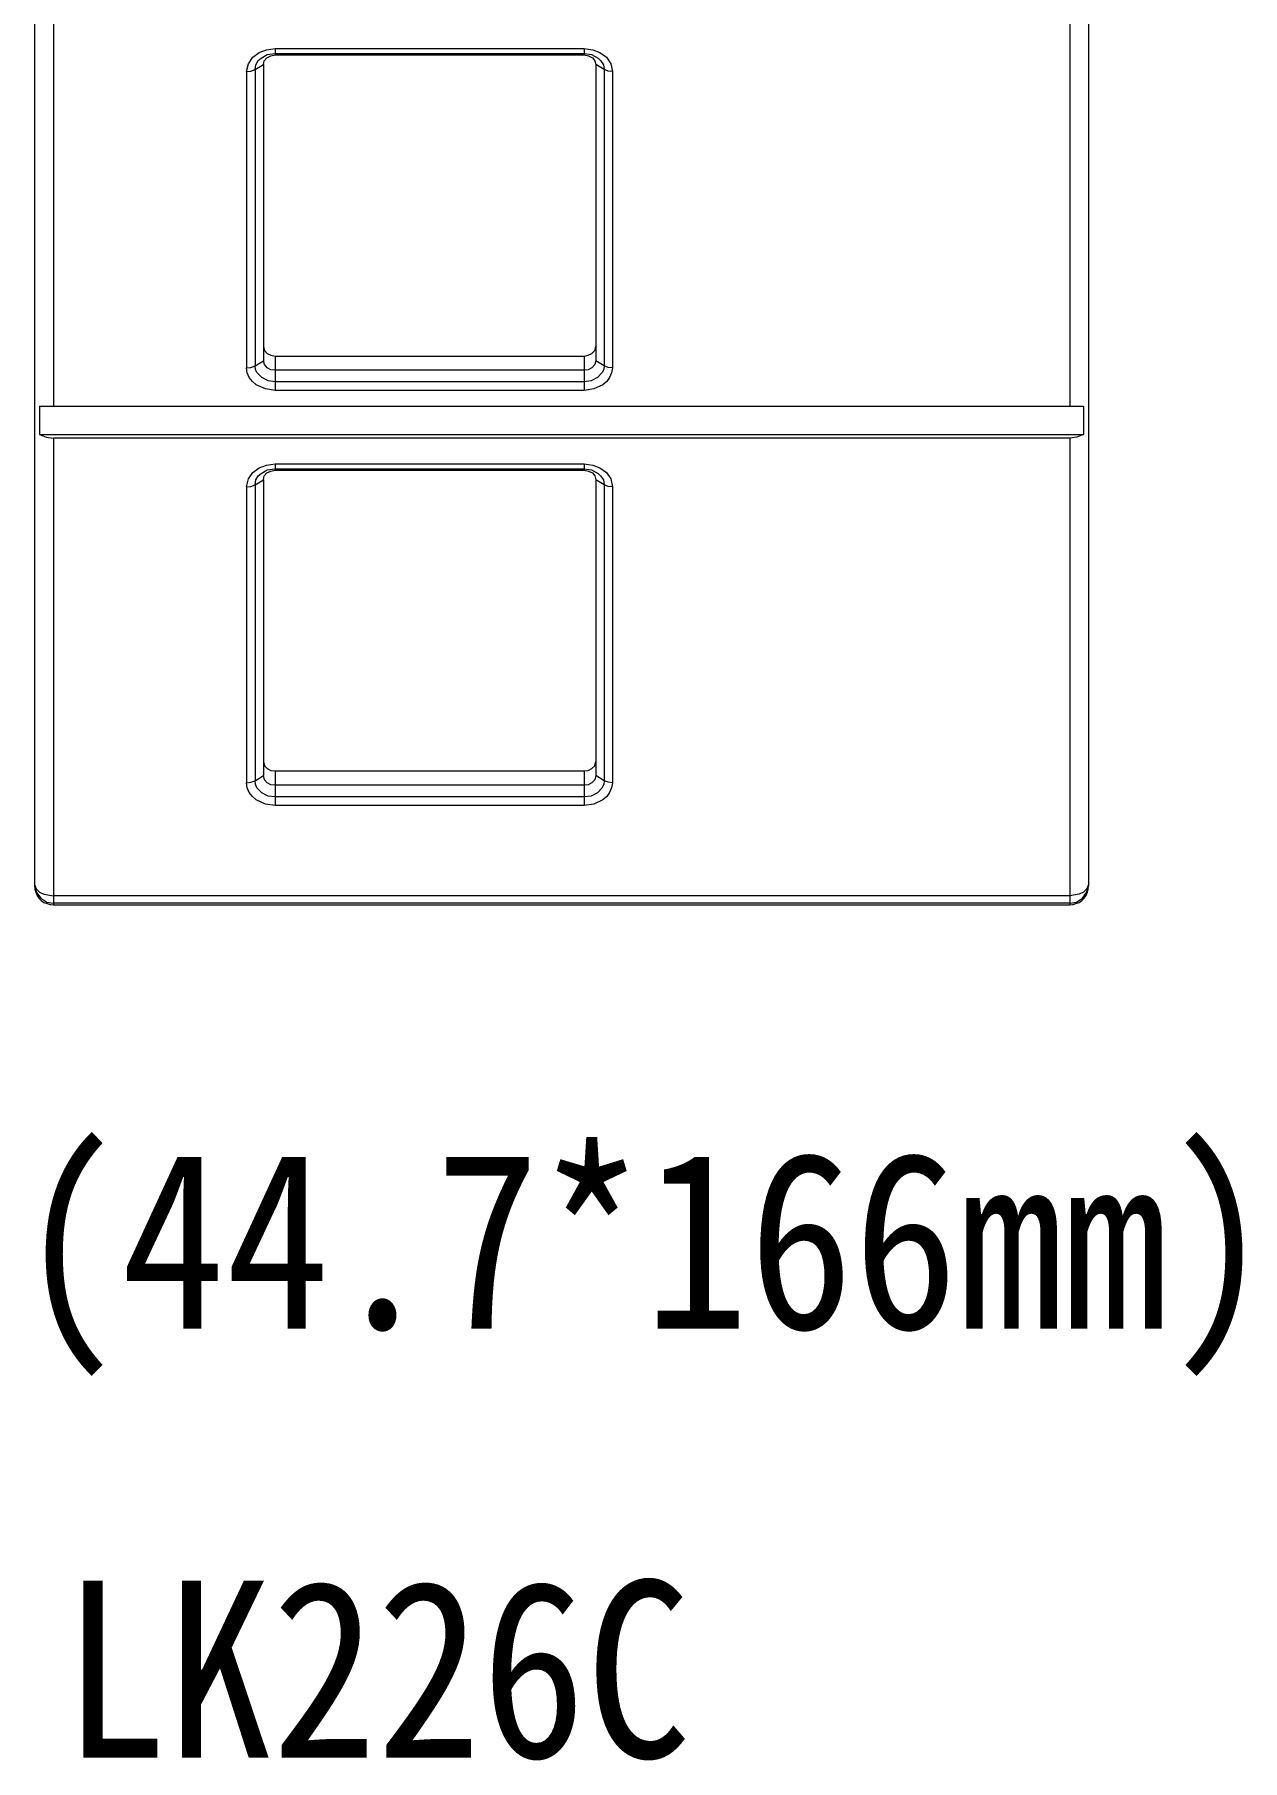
# Model space of a CAD drawing. Header units: millimetres. Extents: x 33157 to 59611, y -29750 to 1750.
# Drawn here: x 53607.3 to 53658.5, y -3244.8 to -3171.6 of the extents above; entities that cross this region are included whole.
import ezdxf

# ---------------------------------------------------------------- set-up
doc = ezdxf.new("R2010")
doc.units = ezdxf.units.MM
doc.layers.get('0').update_dxf_attribs({"lineweight": 18})
doc.styles.add('STYLE1', font='')
doc.styles.get('STYLE1').set_extended_font_data('宋体')

msp = doc.modelspace()

# ---------------------------------------------------------------- linework, layer by layer
at = {"lineweight": 9}
for p, q in [((53607.275, -3043.274), (53607.275, -3207.671)), ((53651.98, -3169.139), (53651.98, -3207.671)), ((53608.074, -3170.97), (53608.074, -3187.331)), ((53651.181, -3170.47), (53651.181, -3187.331)), ((53617.481, -3172.168), (53617.481, -3172.434)), ((53630.585, -3172.168), (53630.585, -3172.434)), ((53616.266, -3173.134), (53616.266, -3185.7)), ((53616.632, -3173.05), (53616.632, -3185.617)), ((53616.982, -3172.834), (53616.982, -3185.4)), ((53631.085, -3172.834), (53631.085, -3185.4)), ((53631.434, -3173.05), (53631.434, -3185.617)), ((53631.784, -3173.134), (53631.784, -3185.7)), ((53617.481, -3185.201), (53617.481, -3186.666)), ((53630.585, -3185.201), (53630.585, -3186.666)), ((53607.492, -3187.331), (53607.492, -3188.53)), ((53651.764, -3187.331), (53651.764, -3188.53)), ((53608.074, -3188.68), (53608.074, -3208.47)), ((53651.181, -3188.68), (53651.181, -3208.47)), ((53617.481, -3189.778), (53617.481, -3190.044)), ((53630.585, -3189.778), (53630.585, -3190.044)), ((53616.266, -3190.743), (53616.266, -3203.293)), ((53616.632, -3190.66), (53616.632, -3203.21)), ((53616.982, -3190.444), (53616.982, -3202.994)), ((53631.085, -3190.444), (53631.085, -3202.994)), ((53631.434, -3190.66), (53631.434, -3203.21)), ((53631.784, -3190.743), (53631.784, -3203.293)), ((53617.481, -3202.794), (53617.481, -3204.259)), ((53630.585, -3202.794), (53630.585, -3204.259)), ((53607.275, -3207.604), (53607.275, -3207.671)), ((53651.98, -3207.604), (53651.98, -3207.671))]:
    msp.add_line(p, q, dxfattribs=at)
for points, knots in [([(53616.266, -3173.134), (53616.266, -3173.134), (53616.349, -3172.817), (53616.349, -3172.817), (53616.349, -3172.817), (53616.532, -3172.534), (53616.532, -3172.534), (53616.532, -3172.534), (53616.799, -3172.335), (53616.799, -3172.335), (53616.799, -3172.335), (53617.115, -3172.218), (53617.115, -3172.218)], [0, 0, 0, 0, 152967.780709, 152967.780709, 152967.780709, 305935.561418, 305935.561418, 305935.561418, 458903.342127, 458903.342127, 458903.342127, 611871.122836, 611871.122836, 611871.122836, 611871.122836]), ([(53617.132, -3172.551), (53617.132, -3172.551), (53617.298, -3172.468), (53617.298, -3172.468), (53617.298, -3172.468), (53617.481, -3172.434), (53617.481, -3172.434)], [0, 0, 0, 0, 172511.65257, 172511.65257, 172511.65257, 345023.30514, 345023.30514, 345023.30514, 345023.30514]), ([(53630.585, -3172.434), (53630.585, -3172.434), (53630.768, -3172.468), (53630.768, -3172.468), (53630.768, -3172.468), (53630.935, -3172.551), (53630.935, -3172.551)], [0, 0, 0, 0, 172553.58239, 172553.58239, 172553.58239, 345107.16478, 345107.16478, 345107.16478, 345107.16478]), ([(53630.951, -3172.218), (53630.951, -3172.218), (53631.251, -3172.335), (53631.251, -3172.335), (53631.251, -3172.335), (53631.534, -3172.534), (53631.534, -3172.534), (53631.534, -3172.534), (53631.717, -3172.817), (53631.717, -3172.817), (53631.717, -3172.817), (53631.784, -3173.134), (53631.784, -3173.134)], [0, 0, 0, 0, 153008.658726, 153008.658726, 153008.658726, 306017.317453, 306017.317453, 306017.317453, 459025.976179, 459025.976179, 459025.976179, 612034.634905, 612034.634905, 612034.634905, 612034.634905]), ([(53616.266, -3173.134), (53616.266, -3173.134), (53616.449, -3173.117), (53616.449, -3173.117), (53616.449, -3173.117), (53616.632, -3173.05), (53616.632, -3173.05)], [0, 0, 0, 0, 172510.045751, 172510.045751, 172510.045751, 345020.091502, 345020.091502, 345020.091502, 345020.091502]), ([(53616.632, -3173.05), (53616.632, -3173.05), (53616.666, -3172.851), (53616.666, -3172.851), (53616.666, -3172.851), (53616.766, -3172.667), (53616.766, -3172.667)], [0, 0, 0, 0, 172510.365359, 172510.365359, 172510.365359, 345020.730717, 345020.730717, 345020.730717, 345020.730717]), ([(53616.982, -3172.834), (53616.982, -3172.834), (53617.015, -3172.684), (53617.015, -3172.684), (53617.015, -3172.684), (53617.132, -3172.551), (53617.132, -3172.551)], [0, 0, 0, 0, 172511.226374, 172511.226374, 172511.226374, 345022.452748, 345022.452748, 345022.452748, 345022.452748]), ([(53630.935, -3172.551), (53630.935, -3172.551), (53631.035, -3172.684), (53631.035, -3172.684), (53631.035, -3172.684), (53631.085, -3172.834), (53631.085, -3172.834)], [0, 0, 0, 0, 172554.728583, 172554.728583, 172554.728583, 345109.457165, 345109.457165, 345109.457165, 345109.457165]), ([(53631.284, -3172.667), (53631.284, -3172.667), (53631.401, -3172.851), (53631.401, -3172.851), (53631.401, -3172.851), (53631.434, -3173.05), (53631.434, -3173.05)], [0, 0, 0, 0, 172556.05042, 172556.05042, 172556.05042, 345112.10084, 345112.10084, 345112.10084, 345112.10084]), ([(53631.784, -3173.134), (53631.784, -3173.134), (53631.601, -3173.117), (53631.601, -3173.117), (53631.601, -3173.117), (53631.434, -3173.05), (53631.434, -3173.05)], [0, 0, 0, 0, 172557.265701, 172557.265701, 172557.265701, 345114.531401, 345114.531401, 345114.531401, 345114.531401]), ([(53616.982, -3184.801), (53616.982, -3184.801), (53617.032, -3184.968), (53617.032, -3184.968), (53617.032, -3184.968), (53617.149, -3185.101), (53617.149, -3185.101), (53617.149, -3185.101), (53617.298, -3185.167), (53617.298, -3185.167), (53617.298, -3185.167), (53617.481, -3185.201), (53617.481, -3185.201)], [0, 0, 0, 0, 152988.23994, 152988.23994, 152988.23994, 305976.479881, 305976.479881, 305976.479881, 458964.719821, 458964.719821, 458964.719821, 611952.959761, 611952.959761, 611952.959761, 611952.959761]), ([(53630.585, -3185.201), (53630.585, -3185.201), (53630.752, -3185.167), (53630.752, -3185.167), (53630.752, -3185.167), (53630.918, -3185.101), (53630.918, -3185.101), (53630.918, -3185.101), (53631.035, -3184.968), (53631.035, -3184.968), (53631.035, -3184.968), (53631.085, -3184.801), (53631.085, -3184.801)], [0, 0, 0, 0, 153026.300164, 153026.300164, 153026.300164, 306052.600329, 306052.600329, 306052.600329, 459078.900493, 459078.900493, 459078.900493, 612105.200657, 612105.200657, 612105.200657, 612105.200657]), ([(53616.266, -3185.7), (53616.266, -3185.7), (53616.449, -3185.684), (53616.449, -3185.684), (53616.449, -3185.684), (53616.632, -3185.617), (53616.632, -3185.617)], [0, 0, 0, 0, 172531.252787, 172531.252787, 172531.252787, 345062.505573, 345062.505573, 345062.505573, 345062.505573]), ([(53617.481, -3186.299), (53617.481, -3186.299), (53617.182, -3186.249), (53617.182, -3186.249), (53617.182, -3186.249), (53616.916, -3186.116), (53616.916, -3186.116), (53616.916, -3186.116), (53616.699, -3185.9), (53616.699, -3185.9), (53616.699, -3185.9), (53616.649, -3185.767), (53616.649, -3185.767), (53616.649, -3185.767), (53616.632, -3185.617), (53616.632, -3185.617)], [0, 0, 0, 0, 148755.427018, 148755.427018, 148755.427018, 297510.854037, 297510.854037, 297510.854037, 446266.281055, 446266.281055, 446266.281055, 595021.708073, 595021.708073, 595021.708073, 743777.135091, 743777.135091, 743777.135091, 743777.135091]), ([(53617.481, -3185.8), (53617.481, -3185.8), (53617.298, -3185.783), (53617.298, -3185.783), (53617.298, -3185.783), (53617.149, -3185.7), (53617.149, -3185.7), (53617.149, -3185.7), (53617.032, -3185.567), (53617.032, -3185.567), (53617.032, -3185.567), (53616.982, -3185.4), (53616.982, -3185.4)], [0, 0, 0, 0, 152989.41957, 152989.41957, 152989.41957, 305978.83914, 305978.83914, 305978.83914, 458968.25871, 458968.25871, 458968.25871, 611957.67828, 611957.67828, 611957.67828, 611957.67828]), ([(53631.434, -3185.617), (53631.434, -3185.617), (53631.418, -3185.767), (53631.418, -3185.767), (53631.418, -3185.767), (53631.351, -3185.9), (53631.351, -3185.9), (53631.351, -3185.9), (53631.151, -3186.116), (53631.151, -3186.116), (53631.151, -3186.116), (53630.885, -3186.249), (53630.885, -3186.249), (53630.885, -3186.249), (53630.585, -3186.299), (53630.585, -3186.299)], [0, 0, 0, 0, 148793.960539, 148793.960539, 148793.960539, 297587.921077, 297587.921077, 297587.921077, 446381.881616, 446381.881616, 446381.881616, 595175.842154, 595175.842154, 595175.842154, 743969.802693, 743969.802693, 743969.802693, 743969.802693]), ([(53631.085, -3185.4), (53631.085, -3185.4), (53631.035, -3185.567), (53631.035, -3185.567), (53631.035, -3185.567), (53630.918, -3185.7), (53630.918, -3185.7), (53630.918, -3185.7), (53630.752, -3185.783), (53630.752, -3185.783), (53630.752, -3185.783), (53630.585, -3185.8), (53630.585, -3185.8)], [0, 0, 0, 0, 153027.216996, 153027.216996, 153027.216996, 306054.433992, 306054.433992, 306054.433992, 459081.650988, 459081.650988, 459081.650988, 612108.867983, 612108.867983, 612108.867983, 612108.867983]), ([(53631.784, -3185.7), (53631.784, -3185.7), (53631.601, -3185.684), (53631.601, -3185.684), (53631.601, -3185.684), (53631.434, -3185.617), (53631.434, -3185.617)], [0, 0, 0, 0, 172578.472285, 172578.472285, 172578.472285, 345156.94457, 345156.94457, 345156.94457, 345156.94457]), ([(53617.481, -3186.666), (53617.481, -3186.666), (53617.065, -3186.599), (53617.065, -3186.599), (53617.065, -3186.599), (53616.682, -3186.416), (53616.682, -3186.416), (53616.682, -3186.416), (53616.516, -3186.283), (53616.516, -3186.283), (53616.516, -3186.283), (53616.383, -3186.116), (53616.383, -3186.116), (53616.383, -3186.116), (53616.299, -3185.917), (53616.299, -3185.917), (53616.299, -3185.917), (53616.266, -3185.7), (53616.266, -3185.7)], [0, 0, 0, 0, 146473.674922, 146473.674922, 146473.674922, 292947.349843, 292947.349843, 292947.349843, 439421.024765, 439421.024765, 439421.024765, 585894.699686, 585894.699686, 585894.699686, 732368.374608, 732368.374608, 732368.374608, 878842.04953, 878842.04953, 878842.04953, 878842.04953]), ([(53631.784, -3185.7), (53631.784, -3185.7), (53631.751, -3185.917), (53631.751, -3185.917), (53631.751, -3185.917), (53631.667, -3186.116), (53631.667, -3186.116), (53631.667, -3186.116), (53631.551, -3186.283), (53631.551, -3186.283), (53631.551, -3186.283), (53631.384, -3186.416), (53631.384, -3186.416), (53631.384, -3186.416), (53631.001, -3186.599), (53631.001, -3186.599), (53631.001, -3186.599), (53630.585, -3186.666), (53630.585, -3186.666)], [0, 0, 0, 0, 146513.044969, 146513.044969, 146513.044969, 293026.089938, 293026.089938, 293026.089938, 439539.134907, 439539.134907, 439539.134907, 586052.179876, 586052.179876, 586052.179876, 732565.224845, 732565.224845, 732565.224845, 879078.269814, 879078.269814, 879078.269814, 879078.269814]), ([(53607.492, -3188.53), (53607.492, -3188.53), (53607.775, -3188.646), (53607.775, -3188.646), (53607.775, -3188.646), (53608.074, -3188.68), (53608.074, -3188.68)], [0, 0, 0, 0, 172509.036855, 172509.036855, 172509.036855, 345018.07371, 345018.07371, 345018.07371, 345018.07371]), ([(53651.764, -3188.53), (53651.764, -3188.53), (53651.481, -3188.646), (53651.481, -3188.646), (53651.481, -3188.646), (53651.181, -3188.68), (53651.181, -3188.68)], [0, 0, 0, 0, 172645.218874, 172645.218874, 172645.218874, 345290.437749, 345290.437749, 345290.437749, 345290.437749]), ([(53616.266, -3190.743), (53616.266, -3190.743), (53616.349, -3190.41), (53616.349, -3190.41), (53616.349, -3190.41), (53616.532, -3190.144), (53616.532, -3190.144), (53616.532, -3190.144), (53616.799, -3189.944), (53616.799, -3189.944), (53616.799, -3189.944), (53617.115, -3189.828), (53617.115, -3189.828)], [0, 0, 0, 0, 152994.106224, 152994.106224, 152994.106224, 305988.212447, 305988.212447, 305988.212447, 458982.318671, 458982.318671, 458982.318671, 611976.424895, 611976.424895, 611976.424895, 611976.424895]), ([(53630.951, -3189.828), (53630.951, -3189.828), (53631.251, -3189.944), (53631.251, -3189.944), (53631.251, -3189.944), (53631.534, -3190.144), (53631.534, -3190.144), (53631.534, -3190.144), (53631.717, -3190.41), (53631.717, -3190.41), (53631.717, -3190.41), (53631.784, -3190.743), (53631.784, -3190.743)], [0, 0, 0, 0, 153034.998323, 153034.998323, 153034.998323, 306069.996646, 306069.996646, 306069.996646, 459104.994969, 459104.994969, 459104.994969, 612139.993293, 612139.993293, 612139.993293, 612139.993293]), ([(53616.266, -3190.743), (53616.266, -3190.743), (53616.449, -3190.727), (53616.449, -3190.727), (53616.449, -3190.727), (53616.632, -3190.66), (53616.632, -3190.66)], [0, 0, 0, 0, 172539.765279, 172539.765279, 172539.765279, 345079.530558, 345079.530558, 345079.530558, 345079.530558]), ([(53616.632, -3190.66), (53616.632, -3190.66), (53616.666, -3190.444), (53616.666, -3190.444), (53616.666, -3190.444), (53616.766, -3190.277), (53616.766, -3190.277)], [0, 0, 0, 0, 172540.055478, 172540.055478, 172540.055478, 345080.110956, 345080.110956, 345080.110956, 345080.110956]), ([(53616.982, -3190.444), (53616.982, -3190.444), (53617.015, -3190.277), (53617.015, -3190.277), (53617.015, -3190.277), (53617.132, -3190.161), (53617.132, -3190.161)], [0, 0, 0, 0, 172540.916034, 172540.916034, 172540.916034, 345081.832068, 345081.832068, 345081.832068, 345081.832068]), ([(53617.132, -3190.161), (53617.132, -3190.161), (53617.298, -3190.078), (53617.298, -3190.078), (53617.298, -3190.078), (53617.481, -3190.044), (53617.481, -3190.044)], [0, 0, 0, 0, 172541.371851, 172541.371851, 172541.371851, 345082.743703, 345082.743703, 345082.743703, 345082.743703]), ([(53630.585, -3190.044), (53630.585, -3190.044), (53630.768, -3190.078), (53630.768, -3190.078), (53630.768, -3190.078), (53630.935, -3190.161), (53630.935, -3190.161)], [0, 0, 0, 0, 172583.301148, 172583.301148, 172583.301148, 345166.602296, 345166.602296, 345166.602296, 345166.602296]), ([(53630.935, -3190.161), (53630.935, -3190.161), (53631.035, -3190.277), (53631.035, -3190.277), (53631.035, -3190.277), (53631.085, -3190.444), (53631.085, -3190.444)], [0, 0, 0, 0, 172584.442752, 172584.442752, 172584.442752, 345168.885504, 345168.885504, 345168.885504, 345168.885504]), ([(53631.284, -3190.277), (53631.284, -3190.277), (53631.401, -3190.444), (53631.401, -3190.444), (53631.401, -3190.444), (53631.434, -3190.66), (53631.434, -3190.66)], [0, 0, 0, 0, 172585.765476, 172585.765476, 172585.765476, 345171.530952, 345171.530952, 345171.530952, 345171.530952]), ([(53631.784, -3190.743), (53631.784, -3190.743), (53631.601, -3190.727), (53631.601, -3190.727), (53631.601, -3190.727), (53631.434, -3190.66), (53631.434, -3190.66)], [0, 0, 0, 0, 172586.984596, 172586.984596, 172586.984596, 345173.969192, 345173.969192, 345173.969192, 345173.969192]), ([(53616.982, -3202.395), (53616.982, -3202.395), (53617.032, -3202.578), (53617.032, -3202.578), (53617.032, -3202.578), (53617.149, -3202.694), (53617.149, -3202.694), (53617.149, -3202.694), (53617.298, -3202.777), (53617.298, -3202.777), (53617.298, -3202.777), (53617.481, -3202.794), (53617.481, -3202.794)], [0, 0, 0, 0, 153014.565708, 153014.565708, 153014.565708, 306029.131417, 306029.131417, 306029.131417, 459043.697125, 459043.697125, 459043.697125, 612058.262834, 612058.262834, 612058.262834, 612058.262834]), ([(53630.585, -3202.794), (53630.585, -3202.794), (53630.752, -3202.777), (53630.752, -3202.777), (53630.752, -3202.777), (53630.918, -3202.694), (53630.918, -3202.694), (53630.918, -3202.694), (53631.035, -3202.578), (53631.035, -3202.578), (53631.035, -3202.578), (53631.085, -3202.395), (53631.085, -3202.395)], [0, 0, 0, 0, 153052.638664, 153052.638664, 153052.638664, 306105.277327, 306105.277327, 306105.277327, 459157.915991, 459157.915991, 459157.915991, 612210.554655, 612210.554655, 612210.554655, 612210.554655]), ([(53617.481, -3203.393), (53617.481, -3203.393), (53617.298, -3203.377), (53617.298, -3203.377), (53617.298, -3203.377), (53617.149, -3203.293), (53617.149, -3203.293), (53617.149, -3203.293), (53617.032, -3203.177), (53617.032, -3203.177), (53617.032, -3203.177), (53616.982, -3202.994), (53616.982, -3202.994)], [0, 0, 0, 0, 153015.752971, 153015.752971, 153015.752971, 306031.505941, 306031.505941, 306031.505941, 459047.258912, 459047.258912, 459047.258912, 612063.011883, 612063.011883, 612063.011883, 612063.011883]), ([(53631.085, -3202.994), (53631.085, -3202.994), (53631.035, -3203.177), (53631.035, -3203.177), (53631.035, -3203.177), (53630.918, -3203.293), (53630.918, -3203.293), (53630.918, -3203.293), (53630.752, -3203.377), (53630.752, -3203.377), (53630.752, -3203.377), (53630.585, -3203.393), (53630.585, -3203.393)], [0, 0, 0, 0, 153053.538992, 153053.538992, 153053.538992, 306107.077985, 306107.077985, 306107.077985, 459160.616977, 459160.616977, 459160.616977, 612214.15597, 612214.15597, 612214.15597, 612214.15597]), ([(53616.266, -3203.293), (53616.266, -3203.293), (53616.449, -3203.277), (53616.449, -3203.277), (53616.449, -3203.277), (53616.632, -3203.21), (53616.632, -3203.21)], [0, 0, 0, 0, 172560.952757, 172560.952757, 172560.952757, 345121.905514, 345121.905514, 345121.905514, 345121.905514]), ([(53617.481, -3204.259), (53617.481, -3204.259), (53617.065, -3204.209), (53617.065, -3204.209), (53617.065, -3204.209), (53616.682, -3204.026), (53616.682, -3204.026), (53616.682, -3204.026), (53616.516, -3203.876), (53616.516, -3203.876), (53616.516, -3203.876), (53616.383, -3203.709), (53616.383, -3203.709), (53616.383, -3203.709), (53616.299, -3203.51), (53616.299, -3203.51), (53616.299, -3203.51), (53616.266, -3203.293), (53616.266, -3203.293)], [0, 0, 0, 0, 146498.880447, 146498.880447, 146498.880447, 292997.760894, 292997.760894, 292997.760894, 439496.641341, 439496.641341, 439496.641341, 585995.521788, 585995.521788, 585995.521788, 732494.402234, 732494.402234, 732494.402234, 878993.282681, 878993.282681, 878993.282681, 878993.282681]), ([(53617.481, -3203.892), (53617.481, -3203.892), (53617.182, -3203.859), (53617.182, -3203.859), (53617.182, -3203.859), (53616.916, -3203.726), (53616.916, -3203.726), (53616.916, -3203.726), (53616.699, -3203.51), (53616.699, -3203.51), (53616.699, -3203.51), (53616.649, -3203.36), (53616.649, -3203.36), (53616.649, -3203.36), (53616.632, -3203.21), (53616.632, -3203.21)], [0, 0, 0, 0, 148779.270802, 148779.270802, 148779.270802, 297558.541604, 297558.541604, 297558.541604, 446337.812406, 446337.812406, 446337.812406, 595117.083208, 595117.083208, 595117.083208, 743896.35401, 743896.35401, 743896.35401, 743896.35401]), ([(53631.784, -3203.293), (53631.784, -3203.293), (53631.751, -3203.51), (53631.751, -3203.51), (53631.751, -3203.51), (53631.667, -3203.709), (53631.667, -3203.709), (53631.667, -3203.709), (53631.551, -3203.876), (53631.551, -3203.876), (53631.551, -3203.876), (53631.384, -3204.026), (53631.384, -3204.026), (53631.384, -3204.026), (53631.001, -3204.209), (53631.001, -3204.209), (53631.001, -3204.209), (53630.585, -3204.259), (53630.585, -3204.259)], [0, 0, 0, 0, 146538.246454, 146538.246454, 146538.246454, 293076.492907, 293076.492907, 293076.492907, 439614.739361, 439614.739361, 439614.739361, 586152.985815, 586152.985815, 586152.985815, 732691.232269, 732691.232269, 732691.232269, 879229.478722, 879229.478722, 879229.478722, 879229.478722]), ([(53631.434, -3203.21), (53631.434, -3203.21), (53631.418, -3203.36), (53631.418, -3203.36), (53631.418, -3203.36), (53631.351, -3203.51), (53631.351, -3203.51), (53631.351, -3203.51), (53631.151, -3203.726), (53631.151, -3203.726), (53631.151, -3203.726), (53630.885, -3203.859), (53630.885, -3203.859), (53630.885, -3203.859), (53630.585, -3203.892), (53630.585, -3203.892)], [0, 0, 0, 0, 148817.787325, 148817.787325, 148817.787325, 297635.57465, 297635.57465, 297635.57465, 446453.361975, 446453.361975, 446453.361975, 595271.149299, 595271.149299, 595271.149299, 744088.936624, 744088.936624, 744088.936624, 744088.936624]), ([(53631.784, -3203.293), (53631.784, -3203.293), (53631.601, -3203.277), (53631.601, -3203.277), (53631.601, -3203.277), (53631.434, -3203.21), (53631.434, -3203.21)], [0, 0, 0, 0, 172608.171621, 172608.171621, 172608.171621, 345216.343241, 345216.343241, 345216.343241, 345216.343241]), ([(53607.275, -3207.671), (53607.275, -3207.671), (53607.358, -3207.954), (53607.358, -3207.954), (53607.358, -3207.954), (53607.541, -3208.187), (53607.541, -3208.187), (53607.541, -3208.187), (53607.791, -3208.353), (53607.791, -3208.353), (53607.791, -3208.353), (53608.074, -3208.403), (53608.074, -3208.403)], [0, 0, 0, 0, 152995.901237, 152995.901237, 152995.901237, 305991.802474, 305991.802474, 305991.802474, 458987.70371, 458987.70371, 458987.70371, 611983.604947, 611983.604947, 611983.604947, 611983.604947]), ([(53607.275, -3207.671), (53607.275, -3207.671), (53607.292, -3207.804), (53607.292, -3207.804), (53607.292, -3207.804), (53607.325, -3207.937), (53607.325, -3207.937), (53607.325, -3207.937), (53607.392, -3208.07), (53607.392, -3208.07), (53607.392, -3208.07), (53607.458, -3208.187), (53607.458, -3208.187), (53607.458, -3208.187), (53607.558, -3208.287), (53607.558, -3208.287), (53607.558, -3208.287), (53607.675, -3208.37), (53607.675, -3208.37), (53607.675, -3208.37), (53607.808, -3208.42), (53607.808, -3208.42), (53607.808, -3208.42), (53607.941, -3208.453), (53607.941, -3208.453), (53607.941, -3208.453), (53608.074, -3208.47), (53608.074, -3208.47)], [0, 0, 0, 0, 141955.854623, 141955.854623, 141955.854623, 283911.709245, 283911.709245, 283911.709245, 425867.563868, 425867.563868, 425867.563868, 567823.418491, 567823.418491, 567823.418491, 709779.273113, 709779.273113, 709779.273113, 851735.127736, 851735.127736, 851735.127736, 993690.982358, 993690.982358, 993690.982358, 1135646.836981, 1135646.836981, 1135646.836981, 1277602.691604, 1277602.691604, 1277602.691604, 1277602.691604]), ([(53607.342, -3207.787), (53607.342, -3207.787), (53607.492, -3207.937), (53607.492, -3207.937), (53607.492, -3207.937), (53607.675, -3208.02), (53607.675, -3208.02), (53607.675, -3208.02), (53608.074, -3208.087), (53608.074, -3208.087)], [0, 0, 0, 0, 158966.247821, 158966.247821, 158966.247821, 317932.495642, 317932.495642, 317932.495642, 476898.743463, 476898.743463, 476898.743463, 476898.743463]), ([(53651.914, -3207.787), (53651.914, -3207.787), (53651.764, -3207.937), (53651.764, -3207.937), (53651.764, -3207.937), (53651.581, -3208.02), (53651.581, -3208.02), (53651.581, -3208.02), (53651.181, -3208.087), (53651.181, -3208.087)], [0, 0, 0, 0, 159093.277596, 159093.277596, 159093.277596, 318186.555192, 318186.555192, 318186.555192, 477279.832788, 477279.832788, 477279.832788, 477279.832788]), ([(53651.181, -3208.403), (53651.181, -3208.403), (53651.464, -3208.353), (53651.464, -3208.353), (53651.464, -3208.353), (53651.731, -3208.187), (53651.731, -3208.187), (53651.731, -3208.187), (53651.897, -3207.954), (53651.897, -3207.954), (53651.897, -3207.954), (53651.98, -3207.671), (53651.98, -3207.671)], [0, 0, 0, 0, 153118.056586, 153118.056586, 153118.056586, 306236.113171, 306236.113171, 306236.113171, 459354.169757, 459354.169757, 459354.169757, 612472.226342, 612472.226342, 612472.226342, 612472.226342]), ([(53651.181, -3208.47), (53651.181, -3208.47), (53651.314, -3208.453), (53651.314, -3208.453), (53651.314, -3208.453), (53651.447, -3208.42), (53651.447, -3208.42), (53651.447, -3208.42), (53651.581, -3208.37), (53651.581, -3208.37), (53651.581, -3208.37), (53651.697, -3208.287), (53651.697, -3208.287), (53651.697, -3208.287), (53651.797, -3208.187), (53651.797, -3208.187), (53651.797, -3208.187), (53651.88, -3208.07), (53651.88, -3208.07), (53651.88, -3208.07), (53651.93, -3207.937), (53651.93, -3207.937), (53651.93, -3207.937), (53651.964, -3207.804), (53651.964, -3207.804), (53651.964, -3207.804), (53651.98, -3207.671), (53651.98, -3207.671)], [0, 0, 0, 0, 142069.541444, 142069.541444, 142069.541444, 284139.082888, 284139.082888, 284139.082888, 426208.624332, 426208.624332, 426208.624332, 568278.165776, 568278.165776, 568278.165776, 710347.70722, 710347.70722, 710347.70722, 852417.248664, 852417.248664, 852417.248664, 994486.790109, 994486.790109, 994486.790109, 1136556.331553, 1136556.331553, 1136556.331553, 1278625.872997, 1278625.872997, 1278625.872997, 1278625.872997])]:
    msp.add_open_spline(points, degree=3, knots=knots, dxfattribs=at)
for points in [[(53616.882, -3172.568), (53616.882, -3172.568), (53617.149, -3172.418), (53617.149, -3172.418)], [(53617.115, -3172.218), (53617.115, -3172.218), (53617.481, -3172.168), (53617.481, -3172.168)], [(53617.149, -3172.418), (53617.149, -3172.418), (53617.481, -3172.368), (53617.481, -3172.368)], [(53617.481, -3172.168), (53617.481, -3172.168), (53630.585, -3172.168), (53630.585, -3172.168)], [(53617.481, -3172.368), (53617.481, -3172.368), (53630.585, -3172.368), (53630.585, -3172.368)], [(53617.481, -3172.434), (53617.481, -3172.434), (53630.585, -3172.434), (53630.585, -3172.434)], [(53630.585, -3172.168), (53630.585, -3172.168), (53630.951, -3172.218), (53630.951, -3172.218)], [(53630.585, -3172.368), (53630.585, -3172.368), (53630.901, -3172.418), (53630.901, -3172.418)], [(53630.901, -3172.418), (53630.901, -3172.418), (53631.184, -3172.568), (53631.184, -3172.568)], [(53616.632, -3173.05), (53616.632, -3173.05), (53616.982, -3172.834), (53616.982, -3172.834)], [(53616.766, -3172.667), (53616.766, -3172.667), (53616.882, -3172.568), (53616.882, -3172.568)], [(53631.434, -3173.05), (53631.434, -3173.05), (53631.085, -3172.834), (53631.085, -3172.834)], [(53631.184, -3172.568), (53631.184, -3172.568), (53631.284, -3172.667), (53631.284, -3172.667)], [(53616.632, -3185.617), (53616.632, -3185.617), (53616.982, -3185.4), (53616.982, -3185.4)], [(53617.481, -3185.201), (53617.481, -3185.201), (53630.585, -3185.201), (53630.585, -3185.201)], [(53631.434, -3185.617), (53631.434, -3185.617), (53631.085, -3185.4), (53631.085, -3185.4)], [(53630.585, -3185.8), (53630.585, -3185.8), (53617.481, -3185.8), (53617.481, -3185.8)], [(53630.585, -3186.299), (53630.585, -3186.299), (53617.481, -3186.299), (53617.481, -3186.299)], [(53630.585, -3186.666), (53630.585, -3186.666), (53617.481, -3186.666), (53617.481, -3186.666)], [(53607.492, -3187.331), (53607.492, -3187.331), (53651.764, -3187.331), (53651.764, -3187.331)], [(53607.492, -3188.53), (53607.492, -3188.53), (53651.764, -3188.53), (53651.764, -3188.53)], [(53651.181, -3188.68), (53651.181, -3188.68), (53608.074, -3188.68), (53608.074, -3188.68)], [(53617.115, -3189.828), (53617.115, -3189.828), (53617.481, -3189.778), (53617.481, -3189.778)], [(53617.149, -3190.028), (53617.149, -3190.028), (53617.481, -3189.978), (53617.481, -3189.978)], [(53617.481, -3189.778), (53617.481, -3189.778), (53630.585, -3189.778), (53630.585, -3189.778)], [(53617.481, -3189.978), (53617.481, -3189.978), (53630.585, -3189.978), (53630.585, -3189.978)], [(53630.585, -3189.778), (53630.585, -3189.778), (53630.951, -3189.828), (53630.951, -3189.828)], [(53630.585, -3189.978), (53630.585, -3189.978), (53630.901, -3190.028), (53630.901, -3190.028)], [(53616.632, -3190.66), (53616.632, -3190.66), (53616.982, -3190.444), (53616.982, -3190.444)], [(53616.766, -3190.277), (53616.766, -3190.277), (53616.882, -3190.177), (53616.882, -3190.177)], [(53616.882, -3190.177), (53616.882, -3190.177), (53617.149, -3190.028), (53617.149, -3190.028)], [(53617.481, -3190.044), (53617.481, -3190.044), (53630.585, -3190.044), (53630.585, -3190.044)], [(53630.901, -3190.028), (53630.901, -3190.028), (53631.184, -3190.177), (53631.184, -3190.177)], [(53631.434, -3190.66), (53631.434, -3190.66), (53631.085, -3190.444), (53631.085, -3190.444)], [(53631.184, -3190.177), (53631.184, -3190.177), (53631.284, -3190.277), (53631.284, -3190.277)], [(53616.632, -3203.21), (53616.632, -3203.21), (53616.982, -3202.994), (53616.982, -3202.994)], [(53617.481, -3202.794), (53617.481, -3202.794), (53630.585, -3202.794), (53630.585, -3202.794)], [(53631.434, -3203.21), (53631.434, -3203.21), (53631.085, -3202.994), (53631.085, -3202.994)], [(53630.585, -3203.393), (53630.585, -3203.393), (53617.481, -3203.393), (53617.481, -3203.393)], [(53630.585, -3203.892), (53630.585, -3203.892), (53617.481, -3203.892), (53617.481, -3203.892)], [(53630.585, -3204.259), (53630.585, -3204.259), (53617.481, -3204.259), (53617.481, -3204.259)], [(53607.275, -3207.604), (53607.275, -3207.604), (53607.342, -3207.787), (53607.342, -3207.787)], [(53651.181, -3208.087), (53651.181, -3208.087), (53608.074, -3208.087), (53608.074, -3208.087)], [(53651.98, -3207.604), (53651.98, -3207.604), (53651.914, -3207.787), (53651.914, -3207.787)], [(53651.181, -3208.403), (53651.181, -3208.403), (53608.074, -3208.403), (53608.074, -3208.403)], [(53608.074, -3208.47), (53608.074, -3208.47), (53651.181, -3208.47), (53651.181, -3208.47)]]:
    msp.add_open_spline(points, degree=3, dxfattribs=at)

# ---------------------------------------------------------------- texts
at = {"color": 0, "style": 'STYLE1', "width": 0.87}
for s, p in [('(44.7*166mm)', (53606.496, -3226.448)), ('LK226C', (53608.466, -3244.629))]:
    msp.add_text(s, height=7.5, dxfattribs=at).set_placement(p)

doc.saveas('drawing.dxf')
